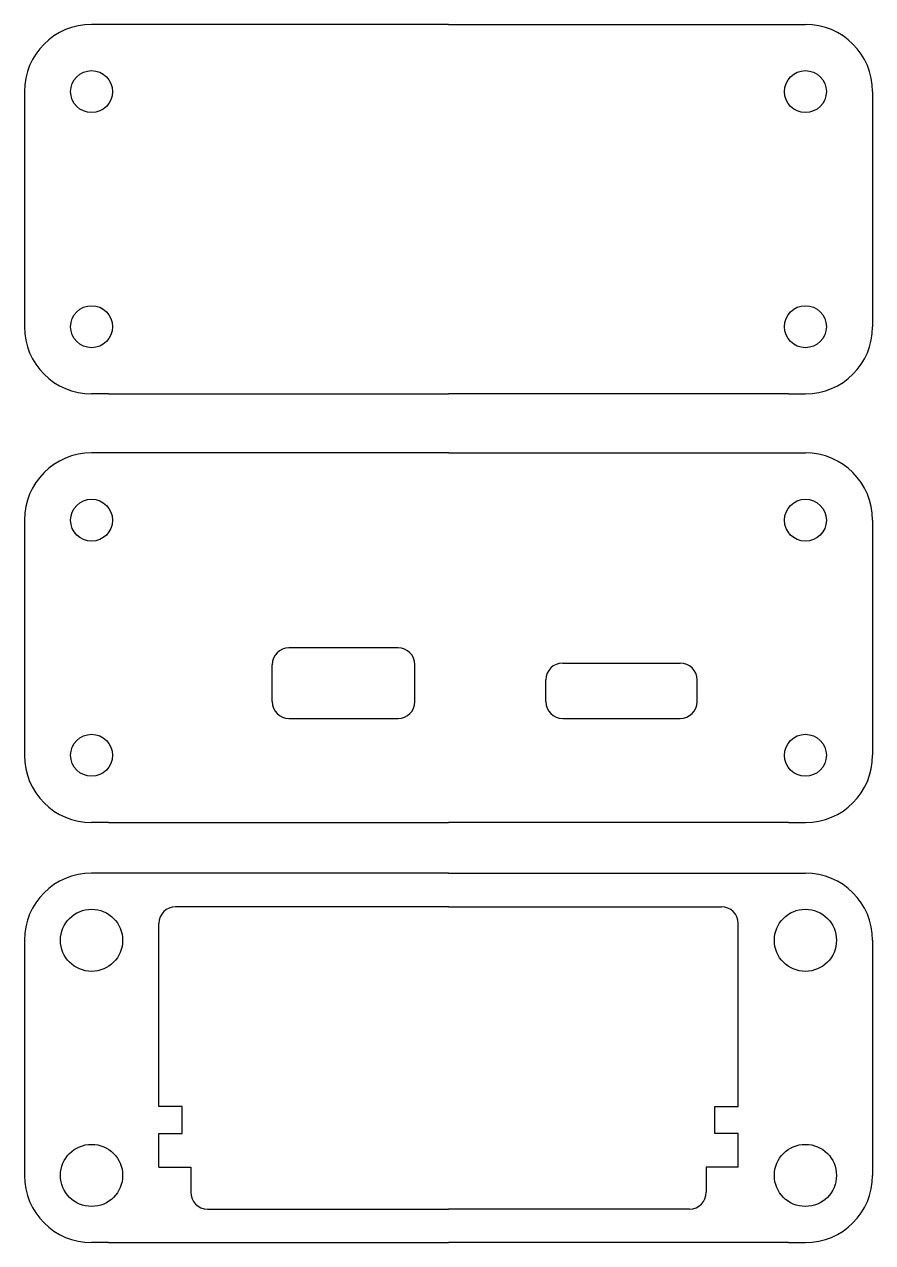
# Model space of a CAD drawing. Header units: millimetres. Extents: x 0 to 50.5, y 0 to 72.5.
import ezdxf

# ---------------------------------------------------------------- set-up
doc = ezdxf.new("R2010")
doc.units = ezdxf.units.MM

msp = doc.modelspace()

# ---------------------------------------------------------------- linework, layer by layer
for p, q in [((25.255, 72.528), (4.002, 72.528)), ((25.255, 72.528), (46.507, 72.528)), ((0, 68.525), (0, 54.53)), ((50.509, 68.525), (50.509, 54.53)), ((5.005, 50.528), (4.002, 50.528)), ((5.005, 50.528), (25.255, 50.528)), ((45.505, 50.528), (25.255, 50.528)), ((45.505, 50.528), (46.507, 50.528)), ((25.255, 47.013), (4.002, 47.013)), ((25.255, 47.013), (46.507, 47.013)), ((0, 43.01), (0, 29.015)), ((50.509, 43.01), (50.509, 29.015)), ((22.255, 35.406), (15.755, 35.406)), ((14.755, 32.206), (14.755, 34.406)), ((23.255, 32.206), (23.255, 34.406)), ((23.255, 32.206), (23.255, 34.406)), ((32.055, 34.506), (39.055, 34.506)), ((31.055, 32.206), (31.055, 33.506)), ((31.055, 32.206), (31.055, 33.506)), ((40.055, 32.206), (40.055, 33.506)), ((15.755, 31.206), (22.255, 31.206)), ((32.055, 31.206), (39.055, 31.206)), ((5.005, 25.013), (4.002, 25.013)), ((5.005, 25.013), (25.255, 25.013)), ((45.505, 25.013), (25.255, 25.013)), ((45.505, 25.013), (46.507, 25.013)), ((25.255, 22), (4.002, 22)), ((25.255, 22), (46.507, 22)), ((25.255, 20), (9.005, 20)), ((25.255, 20), (41.505, 20)), ((8.005, 8.1), (8.005, 19)), ((42.505, 8.1), (42.505, 19)), ((0, 17.998), (0, 4.002)), ((50.509, 17.998), (50.509, 4.002)), ((9.405, 8.1), (8.005, 8.1)), ((9.405, 6.5), (9.405, 8.1)), ((41.105, 6.5), (41.105, 8.1)), ((41.105, 8.1), (42.505, 8.1)), ((8.005, 4.5), (8.005, 6.5)), ((8.005, 6.5), (9.405, 6.5)), ((42.505, 6.5), (41.105, 6.5)), ((42.505, 4.5), (42.505, 6.5)), ((8.005, 4.5), (9.905, 4.5)), ((9.905, 4.5), (9.905, 3)), ((42.505, 4.5), (40.605, 4.5)), ((40.605, 4.5), (40.605, 3)), ((10.905, 2), (25.255, 2)), ((39.605, 2), (25.255, 2)), ((5.005, 0), (25.255, 0)), ((5.005, 0), (4.002, 0)), ((45.505, 0), (25.255, 0)), ((45.505, 0), (46.507, 0))]:
    msp.add_line(p, q)
for centre, radius in [((4.002, 68.525), 1.25), ((46.507, 68.525), 1.25), ((4.002, 54.53), 1.25), ((46.507, 54.53), 1.25), ((4.002, 43.01), 1.25), ((46.507, 43.01), 1.25), ((4.002, 29.015), 1.25), ((46.507, 29.015), 1.25), ((4.002, 17.998), 1.85), ((46.507, 17.998), 1.85), ((4.002, 4.002), 1.85), ((46.507, 4.002), 1.85)]:
    msp.add_circle(centre, radius)
for centre, radius, start, end in [((4.002, 68.525), 4.002, 90, 180), ((46.507, 68.525), 4.002, 0, 90), ((4.002, 54.53), 4.002, 180, 270), ((46.507, 54.53), 4.002, 270, 0), ((4.002, 43.01), 4.002, 90, 180), ((46.507, 43.01), 4.002, 0, 90), ((15.755, 34.406), 1, 90, 180), ((22.255, 34.406), 1, 0, 90), ((32.055, 33.506), 1, 90, 180), ((39.055, 33.506), 1, 0, 90), ((15.755, 32.206), 1, 180, 270), ((22.255, 32.206), 1, 270, 0), ((32.055, 32.206), 1, 180, 270), ((39.055, 32.206), 1, 270, 0), ((4.002, 29.015), 4.002, 180, 270), ((46.507, 29.015), 4.002, 270, 0), ((4.002, 17.998), 4.002, 90, 180), ((46.507, 17.998), 4.002, 0, 90), ((9.005, 19), 1, 90, 180), ((41.505, 19), 1, 0, 90), ((4.002, 4.002), 4.002, 180, 270), ((46.507, 4.002), 4.002, 270, 0), ((10.905, 3), 1, 180, 270), ((39.605, 3), 1, 270, 0)]:
    msp.add_arc(centre, radius, start, end)

doc.saveas('drawing.dxf')
